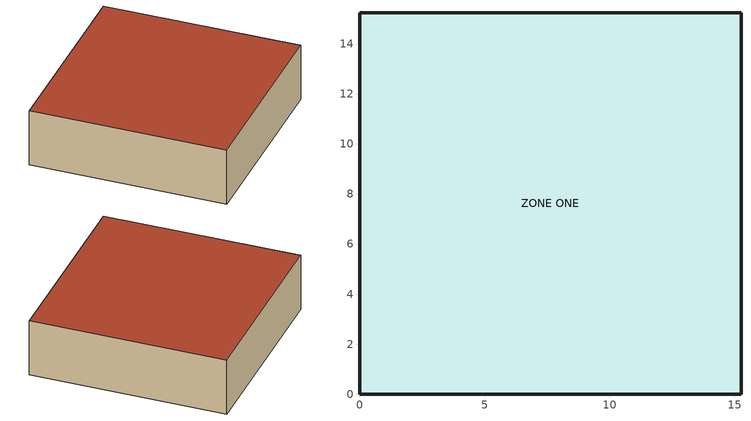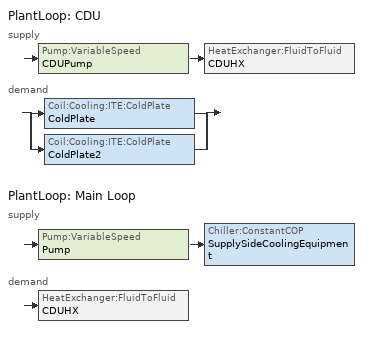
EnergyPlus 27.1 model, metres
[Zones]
ZONE ONE
 floor adiabatic (FLOOR): 15.24,0 0,0 0,15.24 15.24,15.24 z0
 wall outside (R13WALL): 0,0 15.24,0 15.24,15.24 0,15.24 0,0 z0:4.57
 roof outside (ROOF31): 0,15.24 0,0 15.24,0 15.24,15.24 z4.57
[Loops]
PlantLoop 'CDU'
 supply: Pump:VariableSpeed 'CDUPump' > HeatExchanger:FluidToFluid 'CDUHX'
 demand: split
  | Coil:Cooling:ITE:ColdPlate 'ColdPlate'
  | Coil:Cooling:ITE:ColdPlate 'ColdPlate2'
PlantLoop 'Main Loop'
 supply: Pump:VariableSpeed 'Pump' > Chiller:ConstantCOP 'SupplySideCoolingEquipment'
 demand: HeatExchanger:FluidToFluid 'CDUHX'
[Building]
Plant Load Profile Example: North Axis {deg}=0; Terrain=Suburbs; Loads Convergence Tolerance Value {W}=0.04; Temperature Convergence Tolerance Value {deltaC}=0.04; Solar Distribution=FullInteriorAndExterior; Maximum Number of Warmup Days=25; Minimum Number of Warmup Days=6
[Site:Location]
Miami Intl Ap FL USA WMO=722020: Latitude {deg}=25.82; Longitude {deg}=-80.3; Time Zone {hr}=-5; Elevation {m}=11
[SizingPeriod:DesignDay] Day of Month=21; Humidity Condition Type=Wetbulb; Barometric Pressure {Pa}=101217; Rain Indicator=No; Snow Indicator=No; Daylight Saving Time Indicator=No; Solar Model Indicator=ASHRAEClearSky
Name | Month | Day Type | Maximum Dry-Bulb Temperature {C} | Daily Dry-Bulb Temperature Range {deltaC} | Wetbulb or DewPoint at Maximum Dry-Bulb {C} | Wind Speed {m/s} | Wind Direction {deg} | Sky Clearness
Miami Intl Ap Ann Clg .4% Condns DB=>MWB | 7 | SummerDesignDay | 33.2 | 6.7 | 25.3 | 4.5 | 140 | 1
Miami Intl Ap Ann Htg 99.6% Condns DB | 1 | WinterDesignDay | 8.7 | 0 | 8.7 | 3.8 | 340 | 0
[Material:NoMass] Roughness=Rough; Thermal Absorptance=0.9; Solar Absorptance=0.75; Visible Absorptance=0.75
Name | Thermal Resistance {m2-K/W}
R13LAYER | 2.290965
R31LAYER | 5.456
[Material]
C5 - 4 IN HW CONCRETE: Roughness=MediumRough; Thickness {m}=0.101498; Conductivity {W/m-K}=1.729577; Density {kg/m3}=2242.585; Specific Heat {J/kg-K}=836.8; Thermal Absorptance=0.9; Solar Absorptance=0.65; Visible Absorptance=0.65
[Construction]
R13WALL: R13LAYER
FLOOR: C5 - 4 IN HW CONCRETE
ROOF31: R31LAYER
[PlantLoop] Maximum Loop Temperature {C}=100; Minimum Loop Flow Rate {m3/s}=0
Name | Fluid Type | User Defined Fluid Type | Plant Equipment Operation Scheme | Minimum Loop Temperature {C} | Maximum Loop Flow Rate {m3/s} | Plant Loop Volume {m3} | Load Distribution Scheme
CDU | UserDefinedFluidType | PG25 | CDULoopOperation | 0 | autosize | Autocalculate
Main Loop | Water |  | Main Loop Operation | 3 | 0.003 | autocalculate | OPTIMAL
[Pump:VariableSpeed] Design Maximum Flow Rate {m3/s}=autosize; Design Pump Head {Pa}=0.1; Design Power Consumption {W}=autosize; Motor Efficiency=0.9; Fraction of Motor Inefficiencies to Fluid Stream=0; Coefficient 1 of the Part Load Performance Curve=0; Coefficient 2 of the Part Load Performance Curve=1; Coefficient 3 of the Part Load Performance Curve=0; Coefficient 4 of the Part Load Performance Curve=0; Design Minimum Flow Rate {m3/s}=0; Pump Control Type=Continuous
CDUPump; Pump
[HeatExchanger:FluidToFluid]
CDUHX: Loop Demand Side Design Flow Rate {m3/s}=autosize; Loop Supply Side Design Flow Rate {m3/s}=autosize; Heat Exchange Model Type=Ideal; Heat Exchanger U-Factor Times Area Value {W/K}=autosize; Control Type=UncontrolledOn; Minimum Temperature Difference to Activate Heat Exchanger {deltaC}=0.01; Heat Transfer Metering End Use Type=LoopToLoop
[Sizing:Plant] Loop Type=Cooling; Design Loop Exit Temperature {C}=30; Loop Design Temperature Difference {deltaC}=15
CDU; Main Loop
[SetpointManager:Scheduled] Control Variable=Temperature; Schedule=MainLoopTempSch
Name | Setpoint Node or NodeList
Main Loop Setpoint Manager | Main Loop Setpoint Node List
CDULoopSetpointManager | CDU Supply Outlet Pipe Outlet Node
[PlantEquipmentOperationSchemes] Control Scheme 1 Schedule=AlwaysOnSchedule
Name | Control Scheme 1
CDULoopOperation | CDUEquipmentOperation
Main Loop Operation | PlantEquipmentOperation
[PlantEquipmentOperation:CoolingLoad] Load Range 1 Lower Limit {W}=0; Load Range 1 Upper Limit {W}=10000000
Name | Range 1 Equipment List
CDUEquipmentOperation | CDUEquipment
PlantEquipmentOperation | CoolingPlantEquipment
[PlantEquipmentList]
CDUEquipment: CDUHX
CoolingPlantEquipment: SupplySideCoolingEquipment
[Chiller:ConstantCOP]
SupplySideCoolingEquipment: Nominal Capacity {W}=autosize; Nominal COP {W/W}=5; Design Chilled Water Flow Rate {m3/s}=autosize; Design Condenser Water Flow Rate {m3/s}=autosize; Condenser Type=AirCooled; Chiller Flow Mode=ConstantFlow; Sizing Factor=1
[Coil:Cooling:ITE:ColdPlate] Availability Schedule=ColdPlateAvailability; Nominal Thermal Resistance {K/W}=0.025; Maximum Case Temperature {C}=85; Target Case Operating Temperature {C}=80; Thermal Resistance Modifier Curve=ColdPlateThermalResistanceModifier; Thermal Resistance Method=Standard; Nominal Liquid Flow Rate {m3/s}=autosize; Maximum Liquid Flow Rate {m3/s}=autosize; Auxiliary Electric Power {W}=30; Zone=Zone One; IT Equipment Load Schedule=ITELoad; Sizing Factor=1; Nominal Flow Rate Sizing Basis=MaximumITELoad
Name | Flow Mode
ColdPlate | VariableFlow
ColdPlate2 | ConstantFlow
[Zone]
ZONE ONE: Type=1; Multiplier=1; Ceiling Height {m}=autocalculate; Volume {m3}=autocalculate
[Curve:Exponent]
ColdPlateThermalResistanceModifier: Coefficient1 Constant=0; Coefficient2 Constant=1; Coefficient3 Constant=-0.452; Minimum Value of x=0.2; Maximum Value of x=999
[Schedule:Compact]
ITELoad: Through: 12/31, For: Saturday Sunday, Until: 24:00, 0, For: Weekdays, Until: 08:00, 1500, Until: 14:00, 3000, Until: 24:00, 1500, For: AllOtherDays, Until: 24:00, 0
ColdPlateAvailability: Through: 12/31, For: AllDays, Until: 08:00, 0, Until: 20:00, 1, Until: 24:00, 0
MainLoopTempSch: THROUGH: 12/31, FOR: AllDays, UNTIL: 24:00, 30
AlwaysOnSchedule: THROUGH: 12/31, FOR: AllDays, UNTIL: 24:00, 1
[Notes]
PlantLiquidITECooling.idf
Basic file description:  This file demonstrates the use of the Coil:Cooling:ITE:ColdPlate object, which models a
direct-to-chip (D2C) liquid cooling cold plate for liquid-cooled IT equipment.
It is based on PlantLoadProfile.idf, but has been modified to also include a zone,
taken from the one zone example files (e.g. 1ZoneDataCenterCRAC_wPumpedDXCoolingCoil.idf).
This file is not intended to represent an actual data center. The building, loads, schedules,
temperatures and equipment are simplified, and are only meant to exercise the cold plate object.
Highlights:              Two cold plates are on the demand side of a coolant distribution unit (CDU) loop,
on parallel branches. They share the same IT equipment load schedule and availability schedule,
so each cold plate sees the full schedule. The CDU loop circulates a 25% propylene glycol mixture (PG25, defined with FluidProperties:GlycolConcentration).
The supply side of the CDU loop has a variable speed pump and a HeatExchanger:FluidToFluid,
which connects the CDU loop to the Main Loop, a chilled water plant loop served by an
air-cooled constant COP chiller. The chiller operates in ConstantFlow mode, so the Main Loop
runs at a constant flow rate. Both loops are controlled to a 30 C supply temperature,
which is typical of warm water cooling in liquid-cooled data centers.
The IT equipment load is represented by a schedule (see the field IT Equipment Load Schedule Name),
so no ElectricEquipment:ITE:LiquidCooled object is used. The cold plates have an availability
schedule, and are only available between 08:00 and 20:00 on weekdays. Heat that is not removed by the
coolant, which includes all of the load while a cold plate is unavailable, is added to the zone.
The zone has no HVAC system, so its temperature floats.
The flow rates of the cold plates are autosized, based on the Sizing:Plant objects. Both cold plates
use the Nominal Flow Rate Sizing Basis MaximumITELoad, so the design load is the maximum value of the
IT equipment load schedule, limited to the heat a cold plate can transfer at its maximum case
temperature. The design flow rate of the CDU loop is the sum of the two cold plates. The flow of
ColdPlate is variable to maintain the target case operating temperature, and ColdPlate2 operates
in ConstantFlow mode: it requests its nominal flow rate whenever it is available and has a load.
The thermal resistance modifier curve (Curve:Exponent) was obtained by fitting an exponent curve
through data published in peer-reviewed sources. It is intended to represent a typical modification
of the thermal resistance with the flow rate for the "Standard" thermal resistance approach.
Simulation Location/Run: Miami Intl Ap FL USA WMO=722020, 2 design days, 1 run period.
Design Days:             Miami Intl Ap FL USA Annual Heating 99.6%, MaxDB=8.7°C
Miami Intl Ap FL USA Annual Cooling (DB=>MWB) .4%, MaxDB=33.2°C MWB=25.3°C
Run Period (Weather File): Full annual simulation, USA_FL_Miami.Intl.AP.722020_TMY3.epw
Run Control:             No zone or plant sizing calculations. The design days and the weather file run period are simulated.
Building:                Fictional 1 zone building with resistive walls based on the 1ZoneUncontrolled example.
No windows. No internal mass. The building is oriented due north.
Floor Area:              232.26 m2
Number of Stories:       1
Plant:                   CDU loop (PG25): variable speed pump and heat exchanger on the supply side, two cold plates in
parallel on the demand side. Main Loop (water): constant flow chiller and pump on the supply side, heat exchanger
on the demand side.
Miami Intl Ap Annual Cooling Design Conditions Wind Speed=4.5m/s Wind Dir=140
Hottest Month=July
Miami Intl Ap FL USA Annual Cooling (DB=>MWB) .4%, MaxDB=33.2°C MWB=25.3°C
Miami Intl Ap FL USA Annual Heating Design Conditions Wind Speed=3.8m/s Wind Dir=340
Coldest Month=January
Miami Intl Ap FL USA Annual Heating 99.6%, MaxDB=8.7°C
